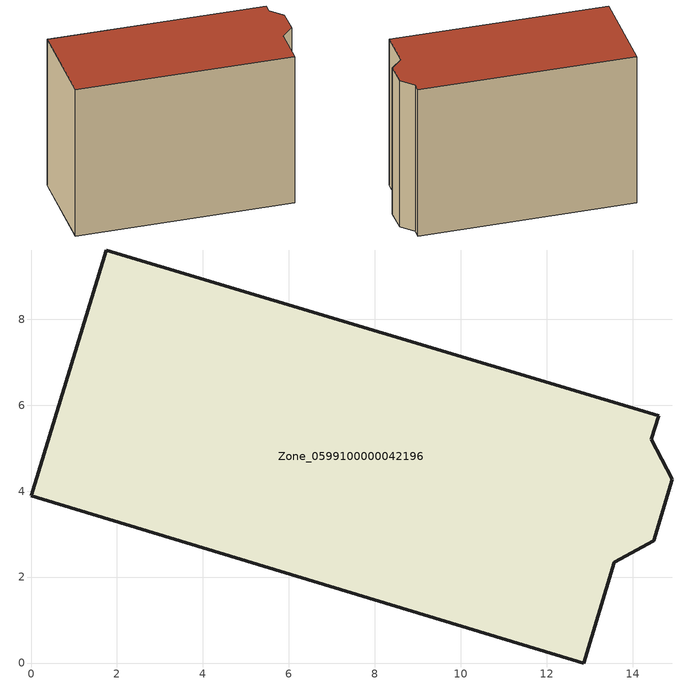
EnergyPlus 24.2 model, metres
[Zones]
Zone_0599100000042196
 floor ground (C_G): 14.93,4.28 14.5,2.84 13.58,2.34 12.87,0 0,3.89 1.75,9.61 14.61,5.75 14.44,5.21 z0
 wall outside (C_F): 14.61,5.75 1.75,9.61 0,3.89 12.87,0 13.58,2.34 14.5,2.84 14.93,4.28 14.44,5.21 14.61,5.75 z0:10.04
 roof outside (C_R): 14.93,4.28 14.44,5.21 14.61,5.75 1.75,9.61 0,3.89 12.87,0 13.58,2.34 14.5,2.84 z10.04
[BUILDING]
Pand.0599100000042196: North Axis=0; Terrain=City; Loads Convergence Tolerance Value=0.04; Temperature Convergence Tolerance Value=0.4; Solar Distribution=FullExterior; Maximum Number of Warmup Days=25; Minimum Number of Warmup Days=1
[Site:Location]
Rotterdam.The.Hague.AP_ZH_NLD Design_Conditions: Latitude=51.96; Longitude=4.45; Time Zone=1; Elevation=-4.5
[SITE:GROUNDTEMPERATURE:BUILDINGSURFACE]
18, 18, 18, 18, 18, 18, 18, 18, 18, 18, 18, 18
[MATERIAL] Thermal Absorptance=0.9; Solar Absorptance=0.7; Visible Absorptance=0.7
Name | Roughness | Thickness | Conductivity | Density | Specific Heat
G.TI.1946 | MediumSmooth | 0.15 | 1 | 540 | 1210
F.TI.1946 | Rough | 0.3 | 0.857143 | 1920 | 840
R.TI.1946 | MediumRough | 0.2 | 0.1 | 1500 | 1000
[CONSTRUCTION]
C_G: G.TI.1946
C_F: F.TI.1946
C_R: R.TI.1946
[ZONE]
Zone_0599100000042196: Type=1; Multiplier=1; Ceiling Height=Autocalculate; Volume=Autocalculate; Floor Area=autocalculate; Part of Total Floor Area=Yes
[ZONEINFILTRATION:DESIGNFLOWRATE]
Infil_Zone_0599100000042196: Zone or ZoneList or Space or SpaceList=Zone_0599100000042196; Schedule=AlwaysOn; Design Flow Rate Calculation Method=Flow/Area; Flow Rate per Floor Area=0.003; Constant Term Coefficient=1; Temperature Term Coefficient=0; Velocity Term Coefficient=0; Velocity Squared Term Coefficient=0
[HVACTEMPLATE:ZONE:IDEALLOADSAIRSYSTEM]
Zone_0599100000042196: Maximum Heating Supply Air Temperature=50; Minimum Cooling Supply Air Temperature=13; Maximum Heating Supply Air Humidity Ratio=0.0156; Minimum Cooling Supply Air Humidity Ratio=0.0077; Heating Limit=NoLimit; Cooling Limit=NoLimit; Dehumidification Control Type=ConstantSensibleHeatRatio; Cooling Sensible Heat Ratio=0.7; Dehumidification Setpoint=60; Humidification Control Type=None; Humidification Setpoint=30; Outdoor Air Method=None; Outdoor Air Flow Rate per Person=0.00944; Outdoor Air Flow Rate per Zone Floor Area=0; Outdoor Air Flow Rate per Zone=0; Demand Controlled Ventilation Type=None; Outdoor Air Economizer Type=NoEconomizer; Heat Recovery Type=None; Sensible Heat Recovery Effectiveness=0.7; Latent Heat Recovery Effectiveness=0.65
[ZONECONTROL:THERMOSTAT]
ThermostatControl_Zone_0599100000042196: Zone or ZoneList=Zone_0599100000042196; Control Type Schedule=DualSetpointControlType; Control 1=Thermostat_Zone_0599100000042196; Temperature Difference Between Cutout And Setpoint=0
[THERMOSTATSETPOINT:DUALSETPOINT]
Thermostat_Zone_0599100000042196: Heating Setpoint Temperature Schedule=HeatingSetpoint_Zone_0599100000042196; Cooling Setpoint Temperature Schedule=CoolingSetpoint_Zone_0599100000042196
[SCHEDULE:COMPACT]
HeatingSetpoint_Zone_0599100000042196: Through: 12/31, For: AllDays, Until: 24:00, 21
CoolingSetpoint_Zone_0599100000042196: Through: 12/31, For: AllDays, Until: 24:00, 24
DualSetpointControlType: Through: 12/31, For: AllDays, Until: 24:00, 4
AlwaysOn: Through: 12/31, For: AllDays, Until: 24:00, 1
